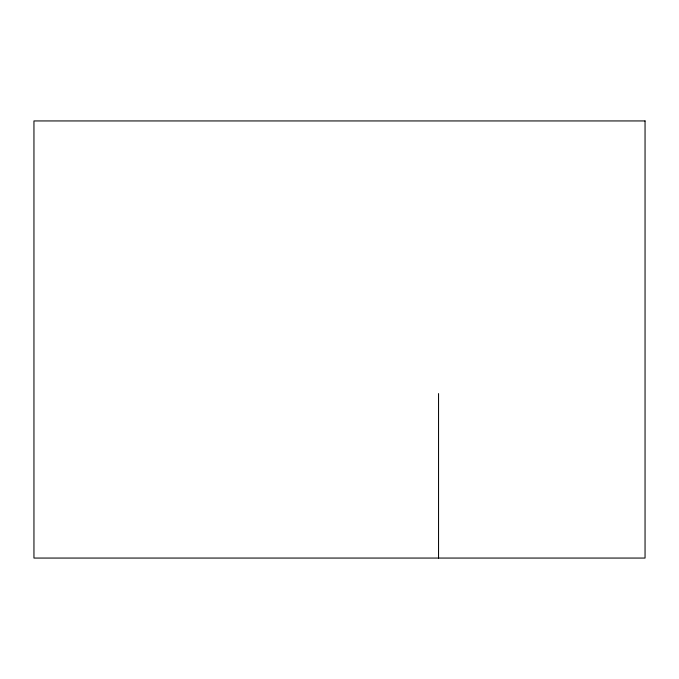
<?xml version="1.0" encoding="UTF-8"?>
<svg xmlns="http://www.w3.org/2000/svg" width="679" height="679" viewBox="0 0 679 679"><rect width="100%" height="100%" fill="white"/><g stroke="black" fill="none" stroke-linecap="round" stroke-linejoin="round"><path stroke-width="1.02" d="M438.549 393.582L438.549 558.062M645.05 120.938L33.95 120.938L33.95 558.062L645.05 558.062L645.05 120.938"/></g></svg>
